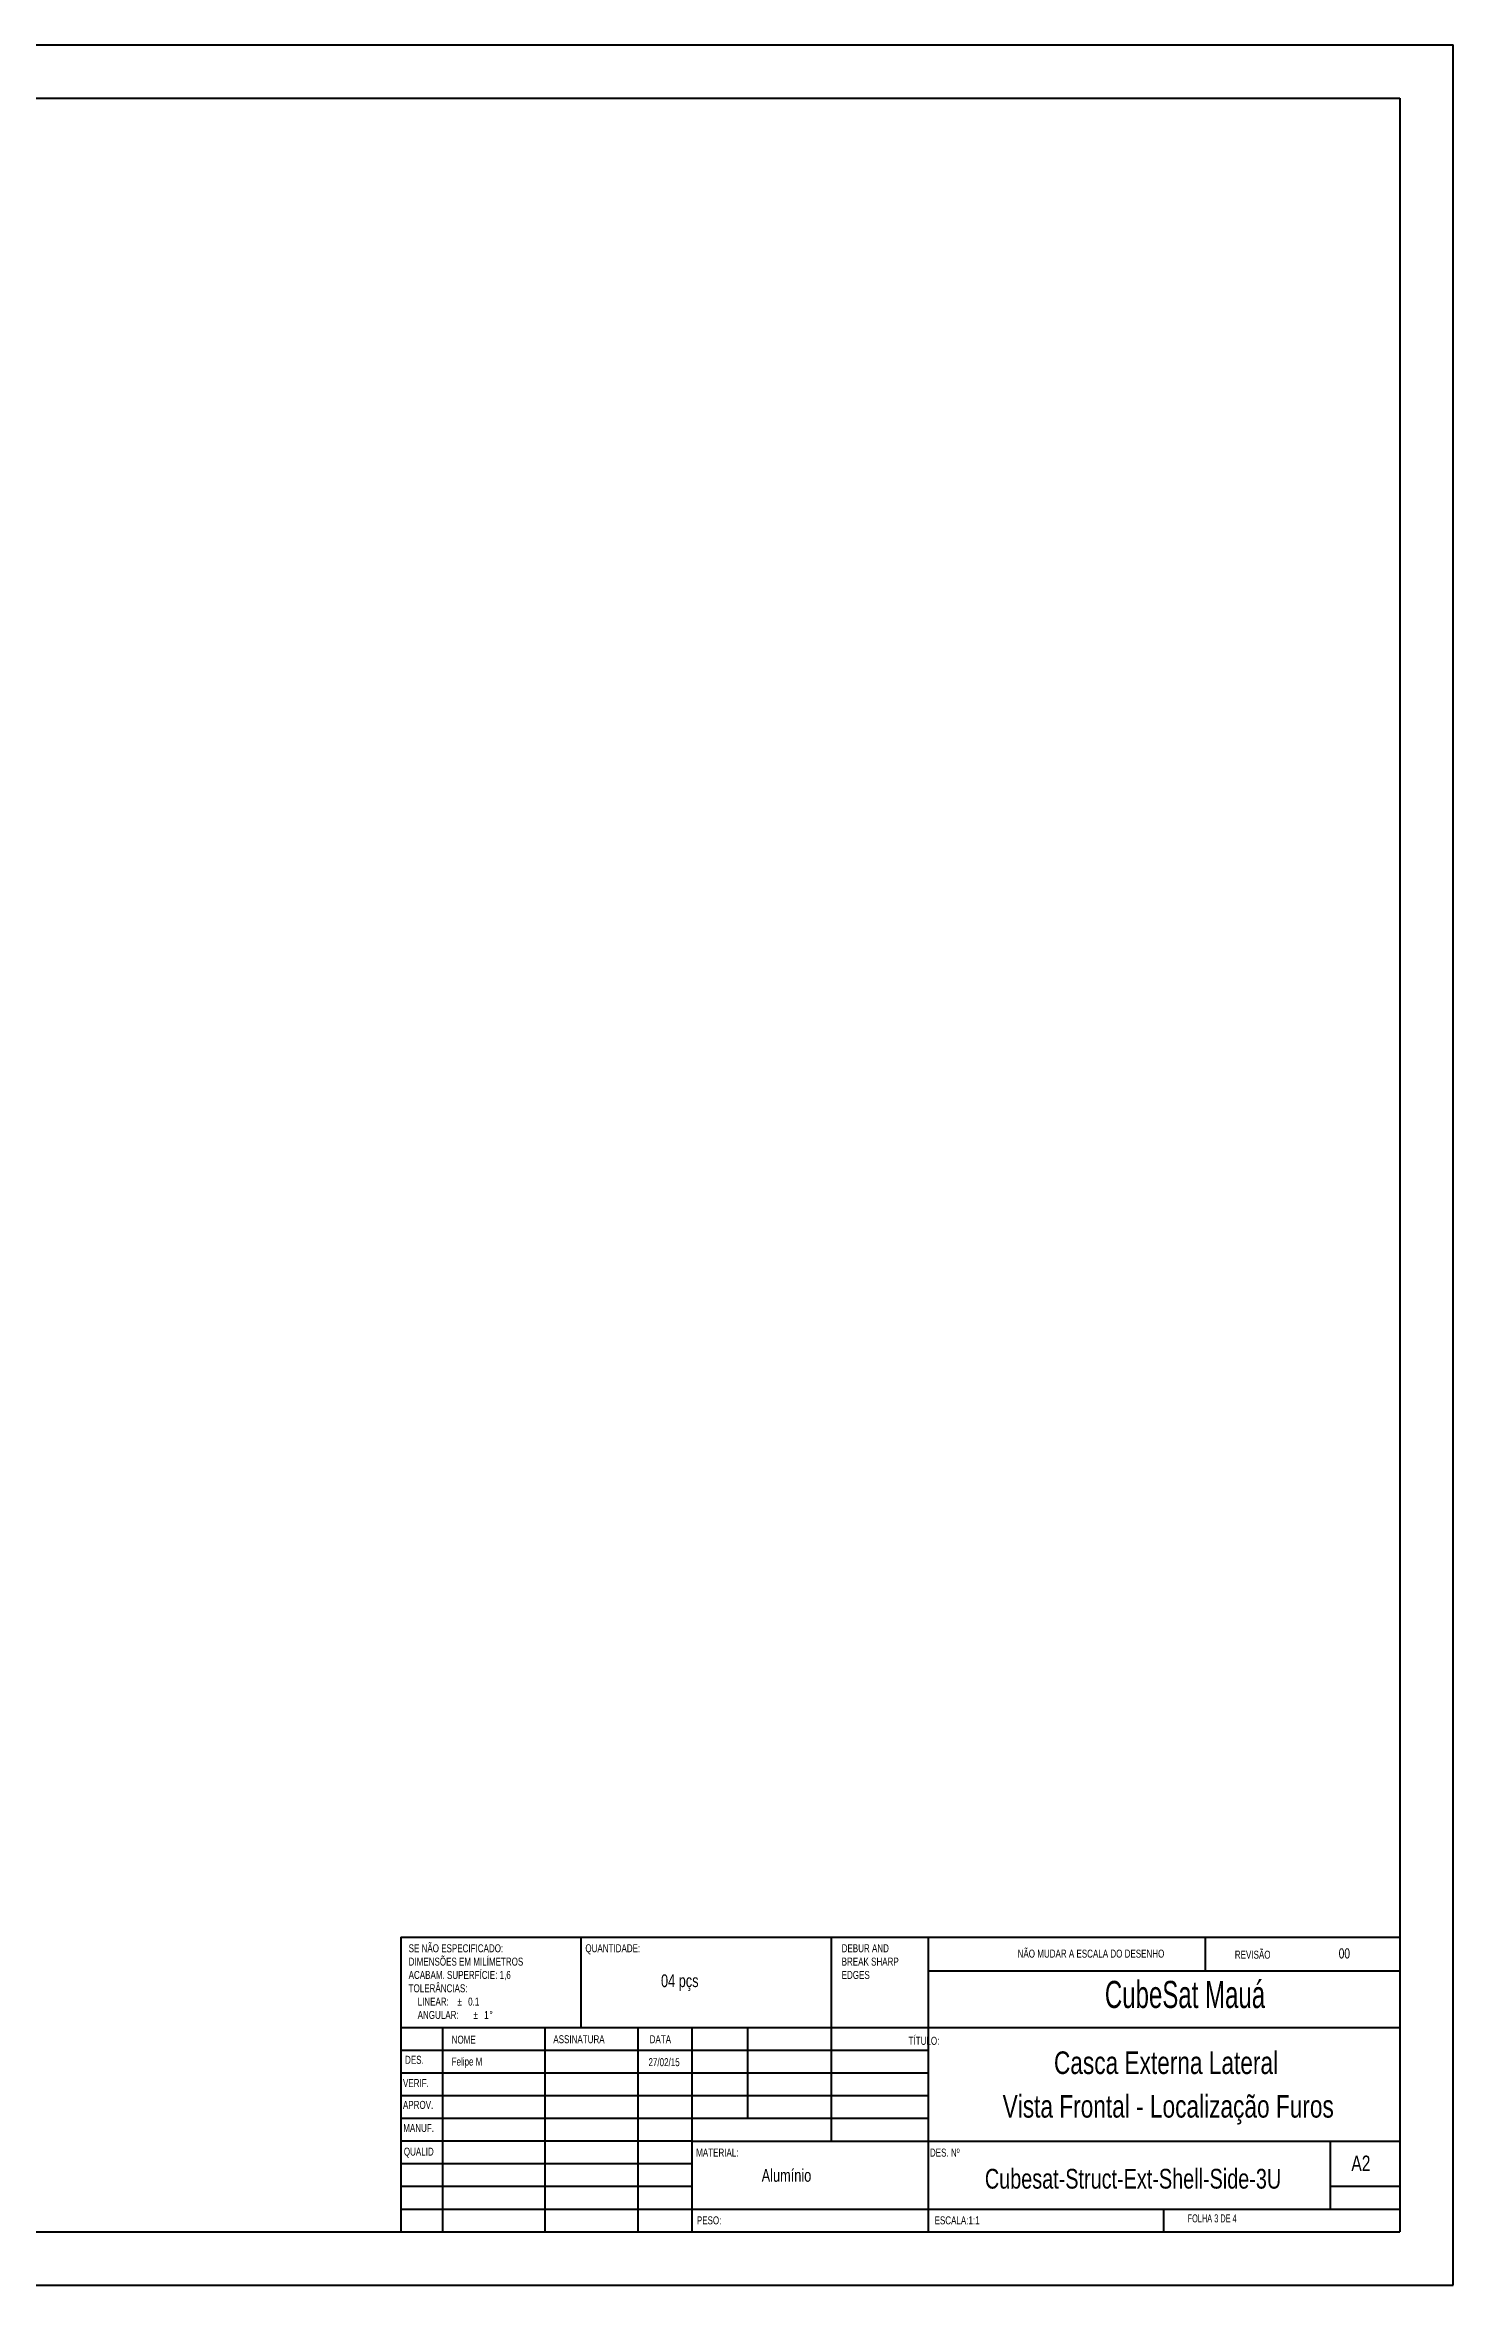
# Paper-space layout 'Folha03' of a CAD drawing. Header units: millimetres. Extents: x 0 to 594, y 0 to 420.
# Drawn here: x 330.1 to 594.1, y 0.2 to 420.2 of the extents above; entities that cross this region are included whole.
import ezdxf

# ---------------------------------------------------------------- set-up
doc = ezdxf.new("R2010")
doc.units = ezdxf.units.MM
doc.layers.add('FORMAT', color=7, linetype='Continuous')
doc.styles.add('SLDTEXTSTYLE0', font='TXT', dxfattribs={"width": 0.75})
doc.styles.add('SLDTEXTSTYLE1', font='TXT', dxfattribs={"width": 0.663})
doc.styles.add('SLDTEXTSTYLE2', font='TXT', dxfattribs={"width": 0.6875})

# ---------------------------------------------------------------- blocks, each defined once
blk = doc.blocks.new('SW_NOTE_4')
at = {"color": 0, "linetype": 'Continuous', "lineweight": 0, "char_height": 1.5, "attachment_point": 1, "style": 'SLDTEXTSTYLE0'}
for s, insert in [('DEBUR AND', (0, 1.93)), ('BREAK SHARP', (0, -0.57)), ('EDGES', (0, -3.07))]:
    blk.add_mtext(s, dxfattribs=dict(at, insert=insert))
blk = doc.blocks.new('SW_NOTE_5')
at = {"color": 0, "linetype": 'Continuous', "lineweight": 0, "char_height": 1.5, "attachment_point": 1, "style": 'SLDTEXTSTYLE0'}
for s, insert in [('SE NÃO ESPECIFICADO:', (0, 1.93)), ('ACABAM. SUPERFÍCIE: 1,6', (0, -3.07)), ('DIMENSÕES EM MILÍMETROS', (0, -0.57)), ('TOLERÂNCIAS:', (0, -5.57)), ('LINEAR:', (1.69, -8.07)), ('%%p', (9.16, -8.07)), ('0.1', (11.15, -8.07)), ('ANGULAR:', (1.69, -10.57)), ('%%p', (12.16, -10.57)), ('1', (14.15, -10.57)), ('%%d', (15.16, -10.57))]:
    blk.add_mtext(s, dxfattribs=dict(at, insert=insert))

psp = doc.layouts.new('Folha03')

# ---------------------------------------------------------------- linework, layer by layer
at = {"color": 7, "linetype": 'Continuous', "lineweight": 40}
for p, q in [((0.079, 420.215), (594.079, 420.215)), ((594.079, 0.215), (594.079, 420.215)), ((25.079, 410.215), (584.079, 410.215)), ((584.079, 410.215), (584.079, 10.215)), ((396.879, 65.465), (584.079, 65.465)), ((396.879, 65.465), (396.879, 10.215)), ((430.679, 48.465), (430.679, 65.465)), ((477.479, 65.465), (477.479, 27.215)), ((495.679, 65.465), (495.679, 10.215)), ((547.679, 59.09), (547.679, 65.465)), ((584.079, 59.09), (495.679, 59.09)), ((584.079, 48.465), (396.879, 48.465)), ((404.679, 48.465), (404.679, 10.215)), ((423.87, 48.465), (423.87, 10.215)), ((441.278, 48.465), (441.278, 10.215)), ((451.479, 10.215), (451.479, 48.465)), ((461.879, 31.465), (461.879, 48.465)), ((495.679, 44.215), (396.879, 44.215)), ((495.679, 39.965), (396.879, 39.965)), ((495.679, 35.715), (396.879, 35.715)), ((495.679, 31.465), (396.879, 31.465)), ((451.479, 27.215), (396.879, 27.215)), ((451.479, 27.215), (584.079, 27.215)), ((571.079, 14.465), (571.079, 27.215)), ((451.479, 22.965), (396.879, 22.965)), ((451.479, 18.715), (396.879, 18.715)), ((584.079, 18.715), (571.079, 18.715)), ((396.879, 14.465), (584.079, 14.465)), ((539.879, 10.215), (539.879, 14.465)), ((25.079, 10.215), (584.079, 10.215)), ((0.079, 0.215), (594.079, 0.215))]:
    psp.add_line(p, q, dxfattribs=at)

# ---------------------------------------------------------------- block references
at = {"color": 7, "linetype": 'Continuous', "lineweight": 0}
for name, p in [('SW_NOTE_5', (398.321, 62.194)), ('SW_NOTE_4', (479.472, 62.194))]:
    psp.add_blockref(name, p, dxfattribs=at)

# ---------------------------------------------------------------- texts
for s, insert, char_height, attachment_point, style in [('QUANTIDADE:', (431.441, 64.128), 1.5, 1, 'SLDTEXTSTYLE0'), ('NÃO MUDAR A ESCALA DO DESENHO', (512.446, 63.124), 1.5, 1, 'SLDTEXTSTYLE0'), ('REVISÃO', (553.159, 62.926), 1.5, 1, 'SLDTEXTSTYLE0'), ('00', (573.684, 63.367), 1.905, 2, 'SLDTEXTSTYLE0'), ('04 pçs', (449.134, 58.479), 2.3813, 2, 'SLDTEXTSTYLE0'), ('CubeSat Mauá', (543.821, 57.26), 5.08, 2, 'SLDTEXTSTYLE1'), ('NOME', (406.385, 46.999), 1.5, 1, 'SLDTEXTSTYLE0'), ('ASSINATURA', (425.437, 47.074), 1.5, 1, 'SLDTEXTSTYLE0'), ('DATA', (443.49, 47.074), 1.5, 1, 'SLDTEXTSTYLE0'), ('TÍTULO:', (492.019, 46.776), 1.5, 1, 'SLDTEXTSTYLE0'), ('DES.', (397.649, 43.218), 1.5, 1, 'SLDTEXTSTYLE0'), ('Felipe M', (409.262, 42.881), 1.4986, 2, 'SLDTEXTSTYLE0'), ('27/02/15', (446.195, 42.774), 1.4986, 2, 'SLDTEXTSTYLE0'), ('Casca Externa Lateral', (540.266, 44.036), 4.23333, 2, 'SLDTEXTSTYLE0'), ('VERIF.', (397.264, 38.859), 1.5, 1, 'SLDTEXTSTYLE0'), ('APROV.', (397.255, 34.769), 1.5, 1, 'SLDTEXTSTYLE0'), ('MANUF.', (397.308, 30.438), 1.5, 1, 'SLDTEXTSTYLE0'), ('QUALID', (397.421, 26.002), 1.5, 1, 'SLDTEXTSTYLE0'), ('MATERIAL:', (452.205, 25.819), 1.5, 1, 'SLDTEXTSTYLE0'), ('DES. Nº', (496.02, 25.819), 1.5, 1, 'SLDTEXTSTYLE0'), ('Alumínio', (469.131, 21.983), 2.3813, 2, 'SLDTEXTSTYLE0'), ('Cubesat-Struct-Ext-Shell-Side-3U', (534.081, 22.026), 3.70417, 2, 'SLDTEXTSTYLE0'), ('A2', (575, 24.515), 2.9104, 1, 'SLDTEXTSTYLE0'), ('PESO:', (452.34, 13.12), 1.4986, 1, 'SLDTEXTSTYLE0'), ('ESCALA:1:1', (496.885, 13.121), 1.5, 1, 'SLDTEXTSTYLE0'), ('FOLHA 3 DE 4', (544.309, 13.491), 1.5, 1, 'SLDTEXTSTYLE2')]:
    psp.add_mtext(s, dxfattribs=dict(at, insert=insert, char_height=char_height, attachment_point=attachment_point, style=style))
at = {"layer": 'FORMAT', "insert": (540.673, 35.866), "char_height": 4.23333, "attachment_point": 2, "style": 'SLDTEXTSTYLE0'}
psp.add_mtext('Vista Frontal - Localização Furos', dxfattribs=at)

doc.saveas('drawing.dxf')
